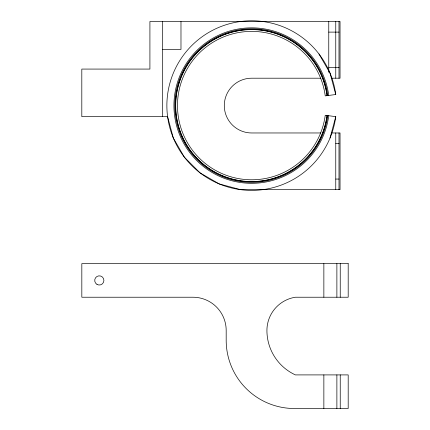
<?xml version="1.0" encoding="UTF-8"?>
<svg xmlns="http://www.w3.org/2000/svg" width="430" height="430" viewBox="0 0 430 430"><rect width="100%" height="100%" fill="white"/><g stroke="black" fill="none" stroke-linecap="round" stroke-linejoin="round"><path stroke-width="0.64" d="M330.03 138.035L335.76 116.654L325.241 115.267A74.202 74.202 0 0 1 211.807 168.162A74.202 74.202 0 0 1 211.807 43.005A74.202 74.202 0 0 1 325.241 95.895L335.76 94.514L330.03 73.127L318.958 53.954M328.762 32.11L338.996 32.11M162.685 49.434L180.982 49.434L180.982 21.5M328.762 67.591L338.996 67.591M320.775 78.201L251.679 78.201A27.386 27.386 0 0 0 224.293 105.581A27.386 27.386 0 0 0 251.679 132.967L320.775 132.967M331.31 78.201L340.039 78.201L340.039 21.5L149.914 21.5L149.914 69.074L81.807 69.074L81.807 116.654L167.593 116.654L173.322 138.035L184.395 157.208L200.047 172.865L219.219 183.932L240.606 189.662L340.039 189.662L340.039 132.967L331.31 132.967M335.76 143.572L338.996 143.572M335.76 179.057L338.996 179.057M340.238 263.633L340.238 297.227M340.238 374.906L340.238 408.5M338.996 21.5L338.996 78.201M338.996 132.967L338.996 189.662M336.878 263.633L336.878 297.227M336.878 374.906L336.878 408.5M335.76 21.5L335.76 78.201M335.76 132.967L335.76 189.662M328.762 21.5L328.762 72.256M323.86 263.633L323.86 297.227M323.86 374.906L323.86 408.5M162.685 21.5L162.685 116.654M335.76 116.654A84.807 84.807 0 0 1 206.11 177.106A84.807 84.807 0 0 1 206.11 34.056A84.807 84.807 0 0 1 335.76 94.514M328.746 115.729A77.733 77.733 0 0 1 209.91 171.145A77.733 77.733 0 0 1 209.91 40.022A77.733 77.733 0 0 1 328.746 95.433M327.805 115.606A76.787 76.787 0 0 1 210.421 170.345A76.787 76.787 0 0 1 210.421 40.823A76.787 76.787 0 0 1 327.805 95.562M327.203 115.525A76.18 76.18 0 0 1 210.748 169.828A76.18 76.18 0 0 1 210.748 41.334A76.18 76.18 0 0 1 327.203 95.637M326.993 115.498A75.97 75.97 0 0 1 210.861 169.651A75.97 75.97 0 0 1 210.861 41.511A75.97 75.97 0 0 1 326.993 95.664M348.192 263.633L81.824 263.633L81.824 297.227L192.936 297.227A33.25 33.25 0 0 1 226.185 330.476L226.185 340.297A68.209 68.209 0 0 0 295.394 408.5L348.192 408.5L348.192 374.906L295.394 374.906A48.902 48.902 0 0 1 266.923 330.476A33.648 33.648 0 0 1 295.394 297.227L348.192 297.227L348.192 263.633M97.013 284.413A4.596 4.596 0 0 0 103.909 280.43A4.596 4.596 0 0 0 97.013 276.452A4.596 4.596 0 0 0 97.013 284.413"/></g></svg>
